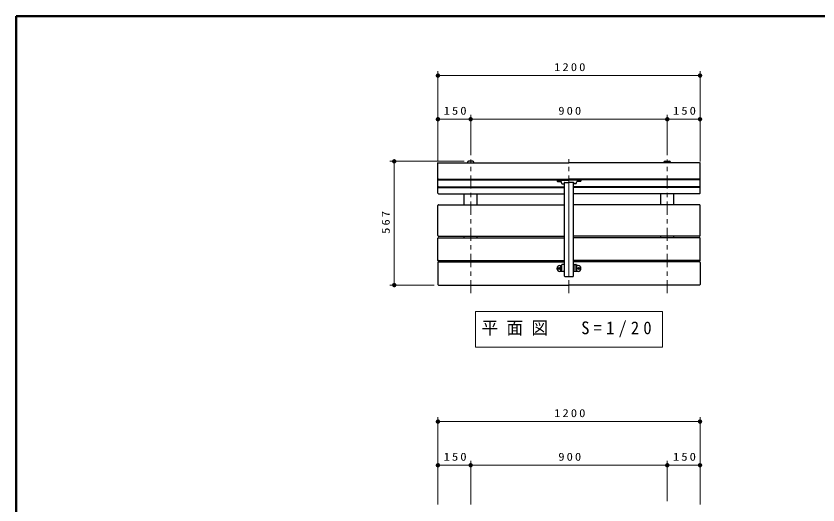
# Model space of a CAD drawing. Units: millimetres on the paper, scale 1:20. Extents: x -385 to 0, y 0 to 267.
# Drawn here: x -385 to -201.4, y 154.9 to 267 of the extents above; entities that cross this region are included whole.
import ezdxf

# ---------------------------------------------------------------- set-up
doc = ezdxf.new("R2010")
doc.units = ezdxf.units.MM
doc.linetypes.add('USER2', pattern=[6, 3, -1, 1, -1])
doc.layers.add('1_20', color=7, linetype='Continuous', lineweight=25)
doc.layers.add('LY_3', color=7, linetype='Continuous', lineweight=13)
doc.styles.add('ＭＳ ゴシック', font='')
doc.styles.get('ＭＳ ゴシック').set_extended_font_data('MS Gothic')

# ---------------------------------------------------------------- blocks, each defined once
blk = doc.blocks.new('filled_dot')
at = {"color": 0, "linetype": 'Continuous', "lineweight": -2, "const_width": 1.25}
blk.add_lwpolyline([(-0.625, 0, 1), (0.625, 0, 1)], format="xyb", close=True, dxfattribs=at)

msp = doc.modelspace()

# ---------------------------------------------------------------- linework, layer by layer
at = {"layer": '1_20', "lineweight": 13}
for p, q in [((-288.425, 233.681), (-288.425, 254.352)), ((-288.425, 253.352), (-228.425, 253.352)), ((-228.425, 233.681), (-228.425, 254.352)), ((-280.925, 235.801), (-280.925, 244.352)), ((-280.925, 235.115), (-280.925, 244.352)), ((-235.925, 235.115), (-235.925, 244.352)), ((-288.425, 243.352), (-280.925, 243.352)), ((-280.925, 243.352), (-235.925, 243.352)), ((-235.925, 243.352), (-228.425, 243.352)), ((-282.425, 233.701), (-299.425, 233.701)), ((-298.425, 205.341), (-298.425, 233.701)), ((-289.275, 205.341), (-299.425, 205.341)), ((-279.825, 199.257), (-279.825, 191.123)), ((-237.025, 199.257), (-279.825, 199.257)), ((-237.025, 191.123), (-237.025, 199.257)), ((-279.825, 191.123), (-237.025, 191.123)), ((-288.425, 155.057), (-288.425, 175.057)), ((-228.425, 155.057), (-228.425, 175.057)), ((-288.425, 174.057), (-228.425, 174.057)), ((-288.425, 164.057), (-280.925, 164.057)), ((-280.925, 155.057), (-280.925, 165.057)), ((-280.925, 164.057), (-235.925, 164.057)), ((-235.925, 155.836), (-235.925, 165.057)), ((-235.925, 164.057), (-228.425, 164.057))]:
    msp.add_line(p, q, dxfattribs=at)
at = {"layer": '1_20'}
for p, q in [((-288.425, 226.412), (-288.425, 233.396)), ((-288.275, 233.352), (-258.425, 233.352)), ((-281.675, 233.352), (-281.675, 233.451)), ((-280.425, 233.701), (-281.425, 233.701)), ((-280.175, 233.352), (-280.175, 233.451)), ((-228.575, 233.352), (-258.425, 233.352)), ((-236.675, 233.352), (-236.675, 233.451)), ((-236.425, 233.701), (-235.425, 233.701)), ((-235.175, 233.352), (-235.175, 233.451)), ((-228.425, 226.412), (-228.425, 233.396)), ((-288.275, 229.607), (-258.425, 229.607)), ((-288.275, 229.489), (-258.425, 229.489)), ((-228.575, 229.607), (-258.425, 229.607)), ((-228.575, 229.489), (-258.425, 229.489)), ((-288.275, 227.858), (-259.425, 227.858)), ((-288.275, 227.708), (-259.425, 227.708)), ((-228.575, 227.858), (-257.425, 227.858)), ((-228.575, 227.708), (-257.425, 227.708)), ((-288.275, 226.262), (-259.425, 226.262)), ((-282.425, 223.764), (-282.425, 226.262)), ((-279.425, 223.764), (-279.425, 226.262)), ((-228.575, 226.262), (-257.425, 226.262)), ((-237.425, 223.764), (-237.425, 226.262)), ((-234.425, 223.764), (-234.425, 226.262)), ((-288.425, 216.672), (-288.425, 223.614)), ((-288.275, 223.764), (-259.425, 223.764)), ((-228.575, 223.764), (-257.425, 223.764)), ((-228.425, 216.672), (-228.425, 223.614)), ((-288.425, 211.011), (-288.425, 216.055)), ((-288.275, 216.522), (-259.425, 216.522)), ((-288.275, 216.205), (-259.425, 216.205)), ((-282.425, 216.205), (-282.425, 216.522)), ((-279.425, 216.205), (-279.425, 216.522)), ((-228.575, 216.522), (-257.425, 216.522)), ((-228.575, 216.205), (-257.425, 216.205)), ((-237.425, 216.205), (-237.425, 216.522)), ((-234.425, 216.205), (-234.425, 216.522)), ((-228.425, 211.011), (-228.425, 216.055)), ((-288.425, 210.538), (-288.425, 205.491)), ((-288.275, 210.986), (-259.425, 210.986)), ((-288.275, 210.861), (-259.425, 210.861)), ((-288.275, 210.688), (-259.425, 210.688)), ((-282.425, 210.688), (-282.425, 210.861)), ((-279.425, 210.688), (-279.425, 210.861)), ((-228.575, 210.986), (-257.425, 210.986)), ((-228.575, 210.861), (-257.425, 210.861)), ((-228.575, 210.688), (-257.425, 210.688)), ((-237.425, 210.688), (-237.425, 210.861)), ((-234.425, 210.688), (-234.425, 210.861)), ((-228.425, 210.538), (-228.425, 205.491)), ((-288.275, 205.341), (-258.425, 205.341)), ((-228.575, 205.341), (-258.425, 205.341))]:
    msp.add_line(p, q, dxfattribs=at)
at = {"layer": '1_20', "linetype": 'USER2', "lineweight": 13}
for p, q in [((-280.925, 203.475), (-280.925, 234.115)), ((-258.425, 203.475), (-258.425, 234.159)), ((-235.925, 203.475), (-235.925, 234.115))]:
    msp.add_line(p, q, dxfattribs=at)
at = {"layer": '1_20', "color": 4}
for p, q in [((-261.175, 229.402), (-261.164, 229.197)), ((-261.175, 229.402), (-258.425, 229.402)), ((-261.064, 229.102), (-260.291, 229.102)), ((-260.062, 228.591), (-260.244, 229.07)), ((-259.969, 228.527), (-259.568, 228.527)), ((-259.508, 228.777), (-259.518, 228.574)), ((-259.458, 228.824), (-258.425, 228.824)), ((-259.425, 207.391), (-259.425, 228.824)), ((-255.675, 229.402), (-258.425, 229.402)), ((-257.392, 228.824), (-258.425, 228.824)), ((-257.425, 207.391), (-257.425, 228.824)), ((-257.342, 228.777), (-257.331, 228.574)), ((-256.881, 228.527), (-257.281, 228.527)), ((-256.787, 228.591), (-256.606, 229.07)), ((-255.785, 229.102), (-256.559, 229.102)), ((-255.675, 229.402), (-255.686, 229.197)), ((-260.5, 209.831), (-260.185, 209.831)), ((-260.257, 208.592), (-260.257, 209.729)), ((-260.163, 209.844), (-260.066, 210.027)), ((-260.061, 209.506), (-260.061, 209.923)), ((-259.621, 210.081), (-259.978, 210.081)), ((-259.521, 209.981), (-259.521, 208.738)), ((-257.329, 209.981), (-257.329, 208.738)), ((-257.229, 210.081), (-256.872, 210.081)), ((-256.789, 209.506), (-256.789, 209.923)), ((-256.687, 209.844), (-256.783, 210.027)), ((-256.35, 209.831), (-256.664, 209.831)), ((-256.593, 208.592), (-256.593, 209.729)), ((-259.425, 208.481), (-260.5, 208.481)), ((-259.425, 208.688), (-259.471, 208.688)), ((-257.379, 208.688), (-257.425, 208.688)), ((-256.35, 208.481), (-257.425, 208.481)), ((-259.375, 207.341), (-257.475, 207.341))]:
    msp.add_line(p, q, dxfattribs=at)
at = {"layer": '1_20', "color": 4, "lineweight": 13}
msp.add_line((-258.425, 207.341), (-258.425, 228.824), dxfattribs=at)
at = {"layer": '1_20', "color": 4}
for points in [[(-260.257, 208.592), (-260.219, 208.611), (-260.184, 208.634), (-260.154, 208.661), (-260.129, 208.693), (-260.112, 208.73), (-260.1, 208.772), (-260.092, 208.821), (-260.086, 208.877), (-260.081, 208.945), (-260.077, 209.021), (-260.073, 209.102), (-260.07, 209.183), (-260.068, 209.263), (-260.066, 209.339), (-260.064, 209.408), (-260.063, 209.466), (-260.062, 209.511), (-260.061, 209.541), (-260.061, 209.552), (-260.061, 209.541), (-260.061, 209.506)], [(-256.593, 208.592), (-256.63, 208.611), (-256.665, 208.634), (-256.695, 208.661), (-256.72, 208.693), (-256.738, 208.73), (-256.75, 208.772), (-256.758, 208.821), (-256.763, 208.877), (-256.768, 208.945), (-256.773, 209.021), (-256.776, 209.102), (-256.779, 209.183), (-256.782, 209.263), (-256.784, 209.339), (-256.786, 209.408), (-256.787, 209.466), (-256.788, 209.511), (-256.788, 209.541), (-256.789, 209.552), (-256.789, 209.541), (-256.789, 209.506)]]:
    msp.add_lwpolyline(points, dxfattribs=at)
at = {"layer": '1_20', "color": 4, "lineweight": 13}
for centre in [(-260.675, 209.156), (-256.175, 209.156)]:
    msp.add_circle(centre, 0.225, dxfattribs=at)
at = {"layer": '1_20', "color": 4}
for centre in [(-260.675, 209.156), (-256.175, 209.156)]:
    msp.add_circle(centre, 0.2, dxfattribs=at)
at = {"layer": '1_20'}
for centre, radius, start, end in [((-288.275, 233.202), 0.15, 90, 180), ((-281.425, 233.451), 0.25, 90, 180), ((-280.425, 233.451), 0.25, 0, 90), ((-236.425, 233.451), 0.25, 90, 180), ((-235.425, 233.451), 0.25, 0, 90), ((-228.575, 233.202), 0.15, 0, 90), ((-288.275, 229.757), 0.15, 180, 270), ((-288.275, 229.639), 0.15, 180, 270), ((-228.575, 229.757), 0.15, 270, 0), ((-228.575, 229.639), 0.15, 270, 0), ((-288.275, 228.008), 0.15, 180, 270), ((-288.275, 227.858), 0.15, 180, 270), ((-228.575, 228.008), 0.15, 270, 0), ((-228.575, 227.858), 0.15, 270, 0), ((-288.275, 226.412), 0.15, 180, 270), ((-228.575, 226.412), 0.15, 270, 0), ((-288.275, 223.614), 0.15, 90, 180), ((-228.575, 223.614), 0.15, 0, 90), ((-288.275, 216.672), 0.15, 180, 270), ((-228.575, 216.672), 0.15, 270, 0), ((-288.275, 216.055), 0.15, 90, 180), ((-228.575, 216.055), 0.15, 0, 90), ((-288.275, 211.136), 0.15, 180, 270), ((-228.575, 211.136), 0.15, 270, 0), ((-288.275, 211.011), 0.15, 180, 270), ((-288.275, 210.538), 0.15, 90, 180), ((-228.575, 211.011), 0.15, 270, 0), ((-228.575, 210.538), 0.15, 0, 90), ((-288.275, 205.491), 0.15, 180, 270), ((-228.575, 205.491), 0.15, 270, 0)]:
    msp.add_arc(centre, radius, start, end, dxfattribs=at)
at = {"layer": '1_20', "color": 4}
for centre, radius, start, end in [((-261.064, 229.202), 0.1, 183, 270), ((-260.291, 229.052), 0.05, 20.79686, 90), ((-259.969, 228.627), 0.1, 200.79686, 270), ((-259.568, 228.577), 0.05, 270, 357), ((-259.458, 228.774), 0.05, 90, 177), ((-257.392, 228.774), 0.05, 3, 90), ((-257.281, 228.577), 0.05, 183, 270), ((-256.881, 228.627), 0.1, 270, 339.20314), ((-256.559, 229.052), 0.05, 90, 159.20314), ((-255.785, 229.202), 0.1, 270, 357), ((-260.5, 209.156), 0.675, 90, 270), ((-260.185, 209.856), 0.025, 270, 332.13251), ((-259.978, 209.981), 0.1, 90, 152.13251), ((-259.621, 209.981), 0.1, 0, 90), ((-257.229, 209.981), 0.1, 90, 180), ((-256.872, 209.981), 0.1, 27.86749, 90), ((-256.664, 209.856), 0.025, 207.86749, 270), ((-256.35, 209.156), 0.675, 270, 90), ((-259.471, 208.738), 0.05, 179.99999, 270), ((-257.379, 208.738), 0.05, 270, 0), ((-259.375, 207.391), 0.05, 180, 270), ((-257.475, 207.391), 0.05, 270, 0)]:
    msp.add_arc(centre, radius, start, end, dxfattribs=at)
at = {"layer": 'LY_3', "lineweight": 50}
for p, q in [((-385, 267), (-385, 0)), ((0, 267), (-385, 267))]:
    msp.add_line(p, q, dxfattribs=at)

# ---------------------------------------------------------------- block references
at = {"layer": '1_20', "lineweight": 13, "xscale": 0.4, "yscale": 0.4}
for p in [(-288.425, 253.352), (-288.425, 243.352), (-280.925, 243.352), (-235.925, 243.352), (-288.425, 174.057), (-288.425, 164.057), (-280.925, 164.057), (-235.925, 164.057)]:
    msp.add_blockref('filled_dot', p, dxfattribs=at)
for p, rotation in [((-228.425, 253.352), 180), ((-280.925, 243.352), 180), ((-235.925, 243.352), 180), ((-228.425, 243.352), 180), ((-298.425, 233.701), 270), ((-298.425, 205.341), 90), ((-228.425, 174.057), 180), ((-280.925, 164.057), 180), ((-235.925, 164.057), 180), ((-228.425, 164.057), 180)]:
    msp.add_blockref('filled_dot', p, dxfattribs=dict(at, rotation=rotation))

# ---------------------------------------------------------------- texts
at = {"layer": '1_20', "style": 'ＭＳ ゴシック'}
for s, insert, char_height, attachment_point in [('\\T1.33;\\W1.15;1200', (-258.004, 254.352), 1.833, 8), ('\\T1.33;\\W1.15;150', (-284.254, 244.352), 1.833, 8), ('\\T1.33;\\W1.15;900', (-258.008, 244.352), 1.833, 8), ('\\T1.33;\\W1.15;150', (-231.754, 244.352), 1.833, 8), ('\\T1.5;\\W0.95;平面図\u3000S=1/20', (-278.425, 195.19), 2.933, 4), ('\\T1.33;\\W1.15;1200', (-258.004, 175.057), 1.833, 8), ('\\T1.33;\\W1.15;150', (-284.254, 165.057), 1.833, 8), ('\\T1.33;\\W1.15;900', (-258.008, 165.057), 1.833, 8), ('\\T1.33;\\W1.15;150', (-231.754, 165.057), 1.833, 8)]:
    msp.add_mtext(s, dxfattribs=dict(at, insert=insert, char_height=char_height, attachment_point=attachment_point))
at = {"layer": '1_20', "insert": (-299.425, 219.937), "char_height": 1.833, "attachment_point": 8, "rotation": 90, "style": 'ＭＳ ゴシック'}
msp.add_mtext('\\T1.33;\\W1.15;567', dxfattribs=at)

doc.saveas('drawing.dxf')
